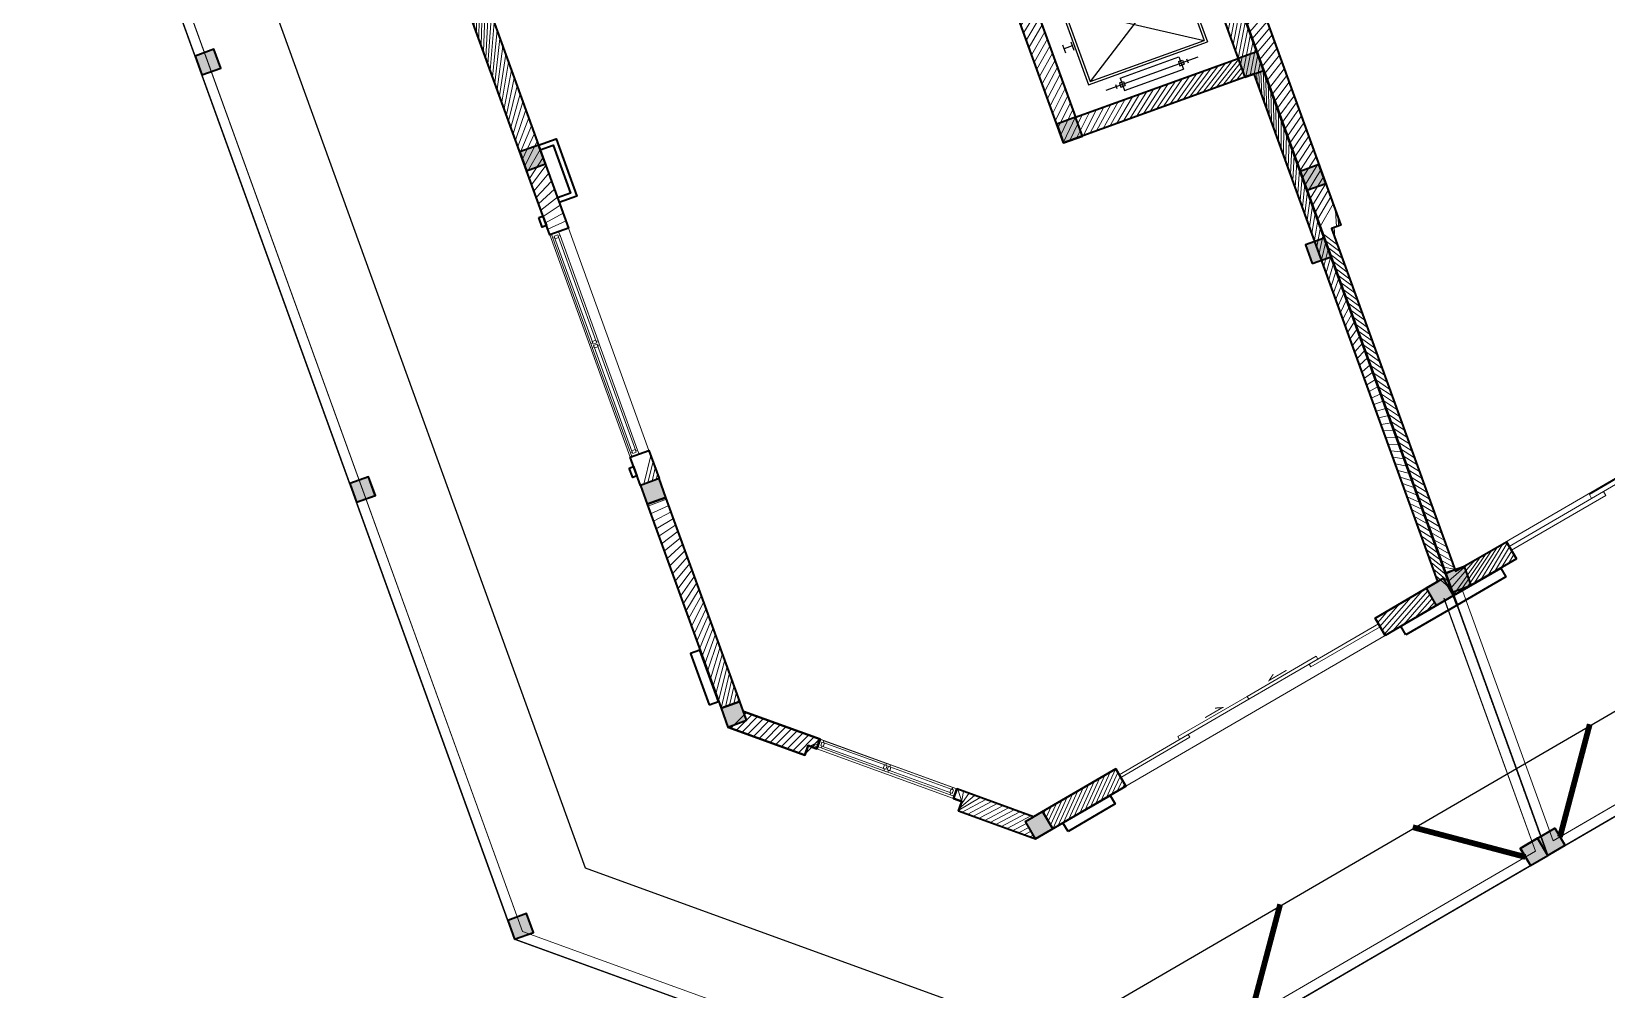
# Model space of a CAD drawing. Header units: millimetres. Extents: x 403824132 to 733479728, y 1974822364 to 2151530530.
# Drawn here: x 568526254 to 568543637, y 2063035136 to 2063045710 of the extents above; entities that cross this region are included whole.
import ezdxf

# ---------------------------------------------------------------- set-up
doc = ezdxf.new("R2010")
doc.units = ezdxf.units.MM
doc.linetypes.add('CENTER', pattern=[3, 1.5, -0.5, 0.5, -0.5])
for name, color, linetype, lineweight in [('A-COT VACH', 2, 'Continuous', 35), ('A-CUA', 25, 'Continuous', 5), ('A-HATCH', 251, 'Continuous', 5), ('A-NET THAY', 125, 'Continuous', 18), ('A-TUONG', 255, 'Continuous', 35), ('boDnv', 54, 'Continuous', 25), ('E-NoiThat', 32, 'Continuous', 9), ('i_Cua', 252, 'Continuous', 13)]:
    doc.layers.add(name, color=color, linetype=linetype, lineweight=lineweight)
for name, color, linetype in [('A-NOITHAT', 252, 'Continuous'), ('ChiaLo', 128, 'CENTER'), ('datOlienke', 42, 'Continuous'), ('LoLK', 6, 'Continuous'), ('QUYEN', 7, 'Continuous'), ('ViaHeS', 32, 'Continuous')]:
    doc.layers.add(name, color=color, linetype=linetype)
doc.styles.add('rms', font='romans.shx', dxfattribs={"width": 0.7, "bigfont": 'vns.shx'})
doc.linetypes.add('ADL', pattern='A,0.125,-0.15,["++",rms,S=0.5,R=0,X=0,Y=-0.2245],-1.35,1.125', length=2.75)
pattern_1 = [(45, (-145477.4602014114, 881909.9999995918), (-39.7747564417433, 39.7747564417433), [])]
pattern_2 = [(45.00006109128233, (-291.6388940378092, 680.5833542838227), (-0.03977479885131694, 0.03977471403212445), [])]

# ---------------------------------------------------------------- blocks, each defined once
blk = doc.blocks.new('cot 220')
at = {"layer": 'A-COT VACH'}
h = blk.add_hatch(color=256, dxfattribs=at)
h.dxf.hatch_style = 1
h.paths.add_polyline_path([(110.0000037951395, 109.9999999980937), (-109.9999962048605, 109.9999999980937), (-109.9999962048605, -110.0000000019063), (110.0000037951395, -110.0000000019063)])
blk.add_lwpolyline([(-109.9999962048605, -110.0000000019063), (110.0000037951395, -110.0000000019063), (110.0000037951395, 109.9999999980937), (-109.9999962048605, 109.9999999980937)], close=True, dxfattribs=at)
blk = doc.blocks.new('C I2')
at = {"layer": 'A-NET THAY'}
for points in [[(-7.82310962677002e-08, 3049.198830662936), (0, 2.671731635928154e-08), (8999.999999129213, 1636.61889273877), (8999.999999589287, 18331.58004481503), (-4.721805453300476e-07, 18331.5800443624), (-4.209578037261963e-07, 16331.5801617293)], [(109.9999999208376, 3049.198830662936), (109.9999999962747, 131.8070768321631), (8889.999999132007, 1728.419729941816), (8889.999999586493, 18221.5800448095), (109.9999995306134, 18221.58004436793), (109.9999995790422, 16331.5801617293)]]:
    blk.add_lwpolyline(points, dxfattribs=at)
at = {"layer": 'QUYEN'}
blk.add_lwpolyline([(196.7699302500114, 147.5858887410141, 62.49999999997621, 62.49999999997621, 0), (926.2581778727472, 1201.352950966393, 0, 0, -0.1927387260089142), (1426.601178484969, 371.2264505030471, 0, 0, -1.782881781543536)], format="xyseb", dxfattribs=at)
at = {"layer": 'A-COT VACH', "xscale": -1, "rotation": 10.30641947380582}
blk.add_blockref('cot 220', (88.54478413797915, 127.905519986467), dxfattribs=at)
blk = doc.blocks.new('CI1')
at = {"layer": 'A-NET THAY'}
for points in [[(4.246830940246582e-07, 16331.58016032528), (4.777684807777405e-07, 18331.580044267), (-10999.99999945611, 18331.58004410332), (-10999.99999942258, 2999.688019752037), (-6080.675006716512, -1105.749733135803), (-4.656612873077393e-09, 2.91038304567337e-08), (7.543712854385376e-08, 3049.198829258909)], [(-109.9999995743856, 16331.58016032528), (-109.9999995250255, 18221.58004426537), (-10889.99999945611, 18221.58004410495), (-10889.99999942258, 3051.161024233326), (-6049.712888669223, -988.3154219796997), (-110.0000000018626, 91.80083723028656), (-109.9999999236315, 3049.198829258909)]]:
    blk.add_lwpolyline(points, dxfattribs=at)
at = {"layer": 'QUYEN'}
for points in [[(-236.1306691262871, 68.864410970069, 62.49999999997622, 62.49999999997622, 0), (-1289.897731316276, 798.3526586442604, 0, 0, 0.1927387260089142), (-1465.961917356588, -154.7761508181575, 0, 0, 1.782881781543536)], [(-3679.658164171502, -557.3291620312375, 62.49999999997622, 62.49999999997622, 0), (-2950.169916568324, 496.4379002074129, 0, 0, -0.1927387260089142), (-2449.82691594027, -333.6886002467363, 0, 0, -1.782881781543536)]]:
    blk.add_lwpolyline(points, format="xyseb", dxfattribs=at)
at = {"layer": 'A-COT VACH'}
for p in [(-10890.00000325125, 13221.58004462678), (-10890.00000325125, 8221.580044626782), (-10890.00000321772, 3109.688019753958)]:
    blk.add_blockref('cot 220', p, dxfattribs=at)
at = {"layer": 'A-COT VACH', "rotation": 10.30641947469867}
blk.add_blockref('cot 220', (-127.9055230151862, 88.54477973014582), dxfattribs=at)
blk = doc.blocks.new('CUM CONG A10.9.9.1.8')
at = {"layer": 'A-NET THAY', "xscale": 0.001, "yscale": 0.001, "zscale": 0.001}
for name in ['CI1', 'C I2']:
    blk.add_blockref(name, (10.99999999953434, -18.3315800440032), dxfattribs=at)
blk = doc.blocks.new('MB CONG KHU A')
at = {"layer": 'LoLK', "rotation": 19.88421774950428}
blk.add_blockref('CUM CONG A10.9.9.1.8', (-49.40195877023507, 1.342730162665248), dxfattribs=at)
blk = doc.blocks.new('AP11B2')
at = {"layer": 'A-NOITHAT'}
for p, q in [((359.9999999990687, 1491.603832304019), (-360.0000000009313, 1491.603832304019)), ((-360.0000000009313, 1341.603832304019), (-360.0000000009313, 1491.603832304019)), ((359.9999999990687, 1341.603832304019), (359.9999999990687, 1491.603832304019)), ((-725.0000000009313, 166.1255714344661), (-725.0000000009313, 1291.603832304019)), ((724.9999999990687, 1291.603832304019), (-725.0000000009313, 1291.603832304019)), ((557.9627270745113, 1416.603832304019), (-568.2546845125034, 1416.603832304019)), ((-435.0000000009313, 1391.603832304027), (-435.0000000009313, 1441.603832304019)), ((-385.0000000009313, 1391.603832304027), (-385.0000000009313, 1441.603832304019)), ((-335.0000000009313, 1441.603832304019), (-385.0000000009313, 1441.603832304019)), ((-335.0000000009313, 1391.603832304027), (-385.0000000009313, 1391.603832304027)), ((359.9999999990687, 1341.603832304019), (-360.0000000009313, 1341.603832304019)), ((-335.0000000009313, 1391.603832304027), (-335.0000000009313, 1441.603832304019)), ((384.9999999990687, 1441.603832304019), (334.9999999990687, 1441.603832304019)), ((334.9999999990687, 1391.603832304027), (334.9999999990687, 1441.603832304019)), ((384.9999999990687, 1391.603832304027), (334.9999999990687, 1391.603832304027)), ((384.9999999990687, 1391.603832304027), (384.9999999990687, 1441.603832304019)), ((434.9999999990687, 1391.603832304027), (434.9999999990687, 1441.603832304019)), ((724.9999999990687, 166.1255714344588), (724.9999999990687, 1291.603832304019)), ((-695.0000000009313, 366.1255714344516), (-695.0000000009313, 1261.603832304019)), ((694.9999999990687, 1261.603832304019), (-695.0000000009313, 1261.603832304019)), ((694.9999999990687, 366.1255714344516), (-695.0000000009313, 1261.603832304019)), ((-695.0000000009313, 366.1255714344516), (694.9999999990687, 1261.603832304019)), ((694.9999999990687, 366.1255714344516), (694.9999999990687, 1261.603832304019)), ((-850.0000000009313, 757.1255714344661), (-850.0000000009313, 857.1255714344661)), ((-750.0000000009313, 807.1255714344588), (-850.0000000009313, 807.1255714344588)), ((-750.0000000009313, 757.1255714344661), (-750.0000000009313, 857.1255714344661)), ((749.9999999990687, 757.1255714344661), (749.9999999990687, 857.1255714344661)), ((749.9999999990687, 807.1255714344588), (849.9999999990687, 807.1255714344516)), ((849.9999999990687, 757.1255714344661), (849.9999999990687, 857.1255714344661)), ((-360.0000000009313, 366.1255714344516), (-695.0000000009313, 366.1255714344516)), ((-420.0000000009313, 246.1255714344588), (-420.0000000009313, 366.1255714344516)), ((-360.0000000009313, 246.1255714344588), (-360.0000000009313, 366.1255714344516)), ((694.9999999990687, 366.1255714344516), (359.9999999990687, 366.1255714344516)), ((359.9999999990687, 246.1255714344516), (359.9999999990687, 366.1255714344516)), ((419.9999999990687, 246.1255714344516), (419.9999999990687, 366.1255714344516)), ((-360.0000000009313, 246.1255714344588), (-420.0000000009313, 246.1255714344588)), ((417.3913043467328, 226.1255714344588), (-417.3913043485954, 226.1255714344661)), ((-417.3913043485954, 186.1255714344588), (-417.3913043485954, 226.1255714344661)), ((417.3913043467328, 186.1255714344516), (-417.3913043485954, 186.1255714344588)), ((-9.313225746154785e-10, 186.1255714344516), (-9.313225746154785e-10, 226.1255714344661)), ((419.9999999990687, 246.1255714344516), (359.9999999990687, 246.1255714344516)), ((417.3913043467328, 186.1255714344516), (417.3913043467328, 226.1255714344588)), ((724.9999999990687, 166.1255714344588), (-725.0000000009313, 166.1255714344661)), ((417.3913043467328, 79.48334088382398), (-417.3913043485954, 79.48334088382398)), ((-417.3913043485954, 39.48334088382398), (-417.3913043485954, 79.48334088382398)), ((417.3913043467328, 39.48334088382398), (-417.3913043485954, 39.48334088382398)), ((-407.3913043476641, -66.86999999999534), (-407.3913043476641, 25)), ((-367.3913043485954, 25), (-407.3913043476641, 25)), ((-357.3913043485954, -15), (-357.3913043485954, 15)), ((-9.313225746154785e-10, 39.48334088382398), (-9.313225746154785e-10, 79.48334088382398)), ((357.3913043467328, -15), (357.3913043467328, 15)), ((407.3913043458015, 25), (367.3913043467328, 25)), ((407.3913043458015, -66.86999999999534), (407.3913043458015, 25)), ((417.3913043467328, 39.48334088382398), (417.3913043467328, 79.48334088382398)), ((-387.3913043485954, -76.86999999999534), (-397.3913043485954, -76.86999999999534)), ((-377.3913043476641, -66.86999999999534), (-377.3913043476641, -24.99999999999272)), ((-367.3913043485954, -24.99999999999272), (-377.3913043476641, -24.99999999999272)), ((377.3913043458015, -24.99999999999272), (367.3913043467328, -24.99999999999272)), ((377.3913043458015, -66.86999999999534), (377.3913043458015, -24.99999999999272)), ((397.3913043467328, -76.86999999999534), (387.3913043467328, -76.86999999999534))]:
    blk.add_line(p, q, dxfattribs=at)
for centre, start, end in [((-367.3913043485954, 15), 0, 90), ((367.3913043467328, 15), 90, 180), ((-397.3913043485954, -66.86999999999534), 180, 270), ((-387.3913043485954, -66.86999999999534), 270, 0), ((-367.3913043485954, -15), 270, 0), ((367.3913043467328, -15), 180, 270), ((387.3913043467328, -66.86999999999534), 180, 270), ((397.3913043467328, -66.86999999999534), 270, 0)]:
    blk.add_arc(centre, 10, start, end, dxfattribs=at)
for p in [(-900.0000000009313, 0), (899.9999999990687, 0)]:
    blk.add_point(p, dxfattribs=at)
blk = doc.blocks.new('thang may')
at = {"layer": 'A-HATCH'}
h = blk.add_hatch(dxfattribs=at)
h.set_pattern_fill('ANSI31', color=256, scale=450)
h.set_pattern_definition(pattern_1)
h.paths.add_polyline_path([(0, 0), (-2119.999999761581, 0), (-2119.999999761581, 1940), (-1349.999999849126, 1940), (-1349.999999849126, 1720), (-1899.999999761581, 1720), (-1899.999999761581, 220), (7.450580596923828e-09, 220)])
h = blk.add_hatch(dxfattribs=at)
h.set_pattern_fill('ANSI31', color=256, scale=450)
h.set_pattern_definition(pattern_1)
edge = h.paths.add_edge_path()
edge.add_line((-3.588094841688871e-06, 1720), (-3.588094841688871e-06, 1940))
edge.add_line((-3.588094841688871e-06, 1940), (-549.9999998491257, 1940))
edge.add_line((-549.9999998491257, 1940), (-549.9999998491257, 1720))
edge.add_line((-549.9999998491257, 1720), (6.239861249923706e-08, 1720))
at = {"layer": 'A-NET THAY'}
blk.add_line((-1349.999999849126, 1720), (-549.9999998491257, 1720), dxfattribs=at)
at = {"layer": 'A-TUONG'}
blk.add_lwpolyline([(0, 0), (-2119.999999761581, 0), (-2119.999999761581, 1940), (-1349.999999849126, 1940), (-1349.999999849126, 1720), (-1899.999999761581, 1720), (-1899.999999761581, 220), (7.450580596923828e-09, 220)], close=True, dxfattribs=at)
blk.add_lwpolyline([(-3.588094841688871e-06, 1720), (-3.588094841688871e-06, 1940), (-549.9999998491257, 1940), (-549.9999998491257, 1720), (6.239861249923706e-08, 1720)], dxfattribs=at)
at = {"layer": 'E-NoiThat', "xscale": 0.9583333333333351, "yscale": 0.9583333333333351, "zscale": 0.9583333333333351, "rotation": 180}
blk.add_blockref('AP11B2', (-949.9999998491257, 1743.958333333372), dxfattribs=at)
blk = doc.blocks.new('*U147')
at = {"layer": 'A-CUA', "color": 32}
for points in [[(60, -40.0000000000291), (45.00000000005821, -40), (45.00000000005821, -18.40746915910089), (0, -18.40746915910089), (0, -40), (0, -40), (0, -81.59253080412093), (0, -81.59253080412093), (0, -103.1850616265758), (45.00000000005821, -103.1850616265758), (45.00000000005821, -81.59253080412093), (60, -81.59253080412093)], [(30, -81.59253080415003), (59.99999999994179, -81.59253080415003), (60, -40.0000000000291), (29.99999999994179, -40.0000000000291)], [(1292.500000000028, -81.59253080415003), (1262.500000000087, -81.59253080415003), (1262.500000000028, -40.0000000000291), (1292.500000000087, -40.0000000000291)], [(1322.499999999999, -81.59253080415003), (1307.49999999997, -81.59253080415003), (1307.499999999912, -40.0000000000291), (1322.500000000028, -40.0000000000291), (1322.500000000028, -18.40746915910089), (1277.49999999997, -18.40746915910089), (1277.499999999941, -40.0000000000291), (1292.500000000087, -40.0000000000291), (1292.500000000028, -81.59253080415003), (1277.49999999997, -81.59253080415003), (1277.49999999997, -103.1850616265758), (1322.500000000028, -103.1850616265758)], [(1307.49999999997, -81.59253080415003), (1337.499999999912, -81.59253080415003), (1337.49999999997, -40.0000000000291), (1307.499999999912, -40.0000000000291)], [(2539.999999999998, -40.0000000000291), (2554.99999999994, -40), (2554.99999999994, -18.40746915910089), (2599.999999999998, -18.40746915910089), (2599.999999999998, -40), (2599.999999999998, -40), (2599.999999999998, -81.59253080412093), (2599.999999999998, -81.59253080412093), (2599.999999999998, -103.1850616265758), (2554.99999999994, -103.1850616265758), (2554.99999999994, -81.59253080412093), (2539.999999999998, -81.59253080412093)], [(2569.999999999998, -81.59253080415003), (2540.000000000056, -81.59253080415003), (2539.999999999998, -40.0000000000291), (2570.000000000056, -40.0000000000291)]]:
    blk.add_lwpolyline(points, close=True, dxfattribs=at)
at = {"layer": 'A-CUA', "color": 37, "lineweight": -2}
for points in [[(45.00000000005821, -18.40746915910089), (1277.49999999997, -18.40746915910089), (1277.49999999997, -40), (45.00000000005821, -40)], [(45.00000000005821, -81.59253080412093), (1277.49999999997, -81.59253080412093), (1277.49999999997, -103.1850616265758), (45.00000000005821, -103.1850616265758)], [(2554.99999999994, -18.40746915910089), (1322.500000000028, -18.40746915910089), (1322.500000000028, -40), (2554.99999999994, -40)], [(2554.99999999994, -81.59253080412093), (1322.500000000028, -81.59253080412093), (1322.500000000028, -103.1850616265758), (2554.99999999994, -103.1850616265758)]]:
    blk.add_lwpolyline(points, close=True, dxfattribs=at)
blk = doc.blocks.new('cua 4500')
at = {"layer": 'A-CUA', "const_width": 15}
for points in [[(1543.302642143331, 141.057955624332), (1843.302642143331, 141.057955624332), (1743.302642143331, 191.057955624332)], [(2956.697357856669, 141.057955624332), (2656.697357856669, 141.057955624332), (2756.697357856669, 191.057955624332)]]:
    blk.add_lwpolyline(points, dxfattribs=at)
at = {"layer": 'A-CUA'}
for points in [[(0, 0), (1200, 0), (1200, 50), (0, 50)], [(1050, 49.9999999999709), (2250, 49.9999999999709), (2250, 99.9999999999709), (1050, 99.9999999999709)], [(3450, 49.9999999999709), (2250, 49.9999999999709), (2250, 99.9999999999709), (3450, 99.9999999999709)], [(4500, 0), (3300, 0), (3300, 50), (4500, 50)]]:
    blk.add_lwpolyline(points, close=True, dxfattribs=at)
blk = doc.blocks.new('*U122')
at = {"layer": 'A-CUA', "color": 32}
for points in [[(60, -40.0000000000291), (45.00000000005821, -40), (45.00000000005821, -18.40746915910089), (0, -18.40746915910089), (0, -40), (0, -40), (0, -81.59253080412093), (0, -81.59253080412093), (0, -103.1850616265758), (45.00000000005821, -103.1850616265758), (45.00000000005821, -81.59253080412093), (60, -81.59253080412093)], [(30, -81.59253080415003), (59.99999999994179, -81.59253080415003), (60, -40.0000000000291), (29.99999999994179, -40.0000000000291)], [(792.5000000302061, -81.59253080415003), (762.5000000302643, -81.59253080415003), (762.5000000302061, -40.0000000000291), (792.5000000302643, -40.0000000000291)], [(822.5000000301766, -81.59253080415003), (807.5000000301475, -81.59253080415003), (807.5000000300893, -40.0000000000291), (822.5000000302057, -40.0000000000291), (822.5000000302057, -18.40746915910089), (777.5000000301479, -18.40746915910089), (777.5000000301188, -40.0000000000291), (792.5000000302643, -40.0000000000291), (792.5000000302061, -81.59253080415003), (777.5000000301479, -81.59253080415003), (777.5000000301479, -103.1850616265758), (822.5000000302057, -103.1850616265758)], [(807.5000000301475, -81.59253080415003), (837.5000000300893, -81.59253080415003), (837.5000000301475, -40.0000000000291), (807.5000000300893, -40.0000000000291)], [(1540.000000060354, -40.0000000000291), (1555.000000060295, -40), (1555.000000060295, -18.40746915910089), (1600.000000060354, -18.40746915910089), (1600.000000060354, -40), (1600.000000060354, -40), (1600.000000060354, -81.59253080412093), (1600.000000060354, -81.59253080412093), (1600.000000060354, -103.1850616265758), (1555.000000060295, -103.1850616265758), (1555.000000060295, -81.59253080412093), (1540.000000060354, -81.59253080412093)], [(1570.000000060354, -81.59253080415003), (1540.000000060412, -81.59253080415003), (1540.000000060354, -40.0000000000291), (1570.000000060412, -40.0000000000291)]]:
    blk.add_lwpolyline(points, close=True, dxfattribs=at)
at = {"layer": 'A-CUA', "color": 37, "lineweight": -2}
for points in [[(45.00000000005821, -18.40746915910089), (777.5000000301479, -18.40746915910089), (777.5000000301479, -40), (45.00000000005821, -40)], [(45.00000000005821, -81.59253080412093), (777.5000000301479, -81.59253080412093), (777.5000000301479, -103.1850616265758), (45.00000000005821, -103.1850616265758)], [(1555.000000060295, -18.40746915910089), (822.5000000302057, -18.40746915910089), (822.5000000302057, -40), (1555.000000060295, -40)], [(1555.000000060295, -81.59253080412093), (822.5000000302057, -81.59253080412093), (822.5000000302057, -103.1850616265758), (1555.000000060295, -103.1850616265758)]]:
    blk.add_lwpolyline(points, close=True, dxfattribs=at)
blk = doc.blocks.new('cum t1 dh i')
at = {"layer": 'A-HATCH'}
h = blk.add_hatch(dxfattribs=at)
h.set_pattern_fill('ANSI31', color=256, scale=0.45, angle=6.109128232594106e-05)
h.set_pattern_definition([(45.00006109128233, (-9276.452183693647, -2120.597195835202), (-0.03977479885131694, 0.03977471403212445), [])])
h.paths.add_polyline_path([(11.7871059528552, -15.14602002792526), (11.00001416681334, -15.28915093303658), (11.00000000488944, -2.00676971510984), (11.60000000451691, -2.006769075291231), (11.6000002392102, -2.226769075496122), (11.11000023945235, -2.226769597968087), (11.11000275588594, -4.586769480956718), (11.2200027552899, -4.586769363726489), (11.22000963287428, -11.03676936391275), (11.11000963300467, -11.03676948114298), (11.11001390730962, -15.04553978191689), (11.74774498329498, -14.92956976999994)])
h = blk.add_hatch(dxfattribs=at)
h.set_pattern_fill('ANSI31', color=256, scale=0.45, angle=6.109128232594106e-05)
h.set_pattern_definition(pattern_2)
h.paths.add_polyline_path([(10.7800002344884, -2.226769833941944), (10.78000172716565, -3.626769949798472), (10.67000172729604, -3.626770067028701), (10.67000184464268, -3.736770067131147), (10.7800018445123, -3.736769949900918), (10.7800076128915, -9.146769833634607), (11.00000761356205, -9.146769598824903), (11.00000023469329, -2.22676959936507)])
h = blk.add_hatch(dxfattribs=at)
h.set_pattern_fill('ANSI31', color=256, scale=0.45, angle=6.109128232594106e-05)
h.set_pattern_definition(pattern_2)
h.paths.add_polyline_path([(3.000002976739779, -4.806778245023452), (3.220002976711839, -4.806778010446578), (3.220006569987163, -8.176777894375846), (3.000006570015103, -8.17677812895272)])
h = blk.add_hatch(dxfattribs=at)
h.set_pattern_fill('ANSI31', color=256, scale=0.45, angle=6.109128232594106e-05)
h.set_pattern_definition(pattern_2)
h.paths.add_polyline_path([(10.89000761276111, -9.146769716055132), (11.00000761356205, -9.146769598824903), (11.00001416285522, -15.28915081662126), (10.96065319306217, -15.07270067208447), (10.89001394575462, -15.0855462528998)])
h = blk.add_hatch(dxfattribs=at)
h.set_pattern_fill('ANSI31', color=256, scale=0.45, angle=6.109128232594106e-05)
h.set_pattern_definition(pattern_2)
h.paths.add_polyline_path([(3.000009342329577, -10.77677812904585), (3.220009342068806, -10.77677789446898), (3.220009693643078, -11.10677789431065), (3.000009693903849, -11.10677812888753)])
h = blk.add_hatch(dxfattribs=at)
h.set_pattern_fill('ANSI31', color=256, scale=0.45, angle=6.109128232594106e-05)
h.set_pattern_definition(pattern_2)
h.paths.add_polyline_path([(3.000012473901734, -13.71486105688382), (3.220012474805117, -13.71486082230695), (3.220009928569198, -11.32677789428271), (3.000009927665815, -11.32677812885959)])
h = blk.add_hatch(dxfattribs=at)
h.set_pattern_fill('ANSI31', color=256, scale=0.45, angle=6.109128232594106e-05)
h.set_pattern_definition(pattern_2)
h.paths.add_polyline_path([(3.22001259890385, -13.83191481302492), (3.908640094799921, -14.40660975396167), (3.8381591248326, -14.4910634882981), (3.761108507402241, -14.42676079866942), (3.690627536736429, -14.51121453335509), (3.000012719305232, -13.93486106570344), (3.220012708567083, -13.93486082204618)])
h = blk.add_hatch(dxfattribs=at)
h.set_pattern_fill('ANSI31', color=256, scale=0.45, angle=6.109128232594106e-05)
h.set_pattern_definition(pattern_2)
h.paths.add_polyline_path([(10.14300431357697, -15.4449960392667), (10.10364336357452, -15.22854589147028), (10.74420293513685, -15.11206164152827), (10.78356390492991, -15.32851189957)])
h = blk.add_hatch(dxfattribs=at)
h.set_pattern_fill('ANSI31', color=256, scale=0.45, angle=6.109128232594106e-05)
h.set_pattern_definition(pattern_2)
h.paths.add_polyline_path([(5.763761449372396, -16.24135104147717), (5.72440049983561, -16.02490089426283), (5.825685547431931, -16.00648244691547), (5.137058028252795, -15.43178748525679), (5.066577059216797, -15.51624121889472), (5.143353179795668, -15.58031482703518), (5.072872272925451, -15.66476848558523)])
h = blk.add_hatch(dxfattribs=at)
h.set_pattern_fill('ANSI31', color=256, scale=0.45, angle=6.109128232594106e-05)
h.set_pattern_definition(pattern_2)
h.paths.add_polyline_path([(5.980211799498647, -16.20199005515315), (5.940850849961862, -15.98553990782239), (6.856889497954398, -15.81896043661982), (6.89625046774745, -16.03541069477797)])
blk.add_line((11.60016532521695, -14.95640690077562), (16.64420537371188, -14.03916009457316), dxfattribs=at)
at = {"layer": 'A-NET THAY'}
for p, q in [((5.066577058983967, -15.51624121866189), (3.8381591248326, -14.4910634882981)), ((3.908640092704445, -14.40660975628998), (5.137058028252795, -15.43178748525679)), ((6.89625046774745, -16.03541069477797), (10.1430043336004, -15.44499614939559))]:
    blk.add_line(p, q, dxfattribs=at)
blk.add_lwpolyline([(3.000009342329577, -10.77677812904585), (3.220009342301637, -10.77677789446898), (3.220006569987163, -8.176777894375846), (3.000006570015103, -8.17677812895272)], close=True, dxfattribs=at)
at = {"layer": 'A-TUONG'}
for p, q in [((11, -2.000000116066076), (11.00000000046566, -15.28238133050036)), ((3.220006569987163, -8.176777894375846), (3.000006570015103, -8.17677812895272)), ((8.770007613115013, -9.146771976724267), (8.660007613012567, -9.146772094070911)), ((10.89000761322677, -9.146769716287963), (10.7800076128915, -9.146769833634607)), ((10.89001394575462, -15.0855462528998), (10.89000761322677, -9.146769716287963)), ((3.000009342329577, -10.77677812904585), (3.220009342301637, -10.77677789446898)), ((3.908640094101429, -14.40660975466017), (3.22001259890385, -13.83191481302492)), ((3.000012708595023, -13.93486105662305), (3.690627538831905, -14.51121453102678)), ((3.8381591248326, -14.4910634882981), (3.908640092704445, -14.40660975628998)), ((11.78710597380996, -15.14602014154661), (11.74774500424974, -14.9295698836213)), ((10.10364336357452, -15.22854589147028), (10.89001394575462, -15.0855462528998)), ((10.1430043336004, -15.44499614916276), (10.10364336357452, -15.22854589147028)), ((10.10364336357452, -15.22854589147028), (10.1430043336004, -15.44499614939559)), ((11.59033301239833, -15.18180284125265), (11.61001349706203, -15.29002796986606)), ((11.00001416285522, -15.28915092977695), (10.1430043336004, -15.44499614916276)), ((11.0000141276978, -15.28915082407184), (11.00001424690709, -15.40095489728265)), ((5.066577058983967, -15.51624121866189), (5.137058028252795, -15.43178748525679)), ((5.825685547431931, -16.00648244691547), (5.137058028252795, -15.43178748525679)), ((5.072872211225331, -15.66476855939254), (5.763761561829597, -16.24135113507509)), ((6.856889497954398, -15.81896043661982), (5.825685547431931, -16.00648244691547)), ((6.896250467514619, -16.0354106943123), (6.856889497954398, -15.81896043661982)), ((6.856889497954398, -15.81896043661982), (6.89625046774745, -16.03541069477797)), ((5.763761561829597, -16.24135113507509), (6.896250467514619, -16.0354106943123)), ((6.699477486079559, -16.07119328365661), (6.71915799099952, -16.17941852309741))]:
    blk.add_line(p, q, dxfattribs=at)
for points in [[(11.7871059528552, -15.14602002792526), (11.00001416681334, -15.28915093303658), (11.00000000488944, -2.00676971510984), (11.60000000451691, -2.006769075291231), (11.6000002392102, -2.226769075496122), (11.11000023945235, -2.226769597968087), (11.11000275588594, -4.586769480956718), (11.2200027552899, -4.586769363726489), (11.22000963287428, -11.03676936391275), (11.11000963300467, -11.03676948114298), (11.11001390730962, -15.04553978191689), (11.74774498329498, -14.92956976999994)], [(3.000002976739779, -4.806778245023452), (3.220002976711839, -4.806778010446578), (3.220006569987163, -8.176777894375846), (3.000006570015103, -8.17677812895272)], [(2.950006345286965, -7.956778182066046), (3.000006345100701, -7.956778128747828), (3.000006462447345, -8.066778128850274), (2.950006346451119, -8.066778182168491)], [(10.89000761276111, -9.146769716055132), (11.00000761356205, -9.146769598824903), (11.00001416285522, -15.28915081662126), (10.96065319306217, -15.07270067208447), (10.89001394575462, -15.0855462528998)], [(2.950009454507381, -10.88677818223368), (3.000009454553947, -10.88677812891547), (3.000009571900591, -10.99677812878508), (2.950009455904365, -10.9967781821033)], [(3.000009342329577, -10.77677812904585), (3.220009342068806, -10.77677789446898), (3.220009693643078, -11.10677789431065), (3.000009693903849, -11.10677812888753)], [(3.22000969434157, -11.10677789431065), (3.22000969434157, -11.10677789431065)], [(3.000012473901734, -13.71486105688382), (3.220012474805117, -13.71486082230695), (3.220009928569198, -11.32677789428271), (3.000009927665815, -11.32677812885959)], [(2.890012388816103, -13.63486117415596), (3.000012388685718, -13.63486105680931), (3.000011748867109, -13.03486106556375), (2.890011748997495, -13.03486118291039)], [(3.22001259890385, -13.83191481302492), (3.908640094799921, -14.40660975396167), (3.8381591248326, -14.4910634882981), (3.761108507402241, -14.42676079866942), (3.690627536736429, -14.51121453335509), (3.000012719305232, -13.93486106570344), (3.220012708567083, -13.93486082204618)], [(3.220012473408133, -13.71486082137562), (3.220012473408133, -13.71486082137562)], [(10.14300431357697, -15.4449960392667), (10.10364336357452, -15.22854589147028), (10.74420293513685, -15.11206164152827), (10.78356390492991, -15.32851189957)], [(11.00001424690709, -15.40095489728265), (11.0000141276978, -15.28915082407184), (11.59033301239833, -15.18180284125265), (11.61001349706203, -15.29002796986606)], [(10.35945777967572, -15.51743857841939), (10.33977729501203, -15.40921344945673), (11.00001416285522, -15.28915092977695), (11.00001428206451, -15.4009548870381)], [(5.763761449372396, -16.24135104147717), (5.72440049983561, -16.02490089426283), (5.825685547431931, -16.00648244691547), (5.137058028252795, -15.43178748525679), (5.066577059216797, -15.51624121889472), (5.143353179795668, -15.58031482703518), (5.072872272925451, -15.66476848558523)], [(5.980211799498647, -16.20199005515315), (5.940850849961862, -15.98553990782239), (6.856889497954398, -15.81896043661982), (6.89625046774745, -16.03541069477797)], [(6.128839106298983, -16.28676662233192), (6.109158621402457, -16.17854149325285), (6.699477506102994, -16.07119339401834), (6.71915799099952, -16.17941852309741)]]:
    blk.add_lwpolyline(points, close=True, dxfattribs=at)
for points in [[(10.7800002344884, -2.226769833941944), (10.78000172716565, -3.626769949798472), (10.67000172729604, -3.626770067028701), (10.67000184464268, -3.736770067131147), (10.7800018445123, -3.736769949900918), (10.7800076128915, -9.146769833634607), (11.00000761356205, -9.146769598824903), (11.00000023469329, -2.22676959936507), (10.7800002344884, -2.226769833941944)], [(3.220005535054952, -7.206777894170955), (3.425005535362288, -7.206777675426565), (3.425006250152364, -7.876777676050551), (3.220006250077859, -7.87677789432928)], [(3.220005593961105, -7.261777894338593), (3.370005593867972, -7.261777734267525), (3.370006191544235, -7.821777734789066), (3.220006191637367, -7.821777894394472)], [(3.690627536736429, -14.51121453335509), (3.761108506005257, -14.4267608000664), (3.837884626816958, -14.49083440785762)], [(5.07287221075967, -15.66476856032386), (5.143353179795668, -15.58031482703518), (5.066577059216797, -15.51624121889472)]]:
    blk.add_lwpolyline(points, dxfattribs=at)
at = {"layer": 'A-COT VACH', "yscale": 0.001, "zscale": 0.001}
for p, xscale, rotation in [((3.110005649039522, -7.316778011620045), 0.001, 6.109128234503596e-05), ((8.770007491810247, -9.036771976621822), 0.001, 6.109128234503596e-05), ((10.89000749168918, -9.036769716185518), 0.001, 6.109128234503596e-05), ((11.11000898503698, -10.43676948104985), 0.001, 6.109128234503596e-05), ((3.110009807394817, -11.21677801175974), 0.001, 6.109128234503596e-05), ((10.89000981627032, -11.21676971635316), 0.001, 6.109128234503596e-05), ((3.110012587625533, -13.82486093952321), 0.001, 6.109128234503596e-05), ((10.87210854515433, -15.20060628640931), 0.001, 10.30648059866901), ((11.11001400626265, -15.13914457545616), 0.001, 6.109128234503596e-05), ((5.852306202286854, -16.11344552238006), -0.001, 190.306480570617)]:
    blk.add_blockref('cot 220', p, dxfattribs=dict(at, xscale=xscale, rotation=rotation))
at = {"layer": 'A-CUA', "xscale": 0.001, "yscale": 0.001, "zscale": 0.001}
for name, p, rotation in [('*U147', (3.000009342329577, -10.77677812904585), 90.00006109128235), ('*U122', (5.070943636354059, -15.51100897300057), 140.1532708271345)]:
    blk.add_blockref(name, p, dxfattribs=dict(at, rotation=rotation))
at = {"layer": 'A-NET THAY', "xscale": 0.001, "yscale": 0.001, "zscale": 0.001}
for name, p in [('CI1', (10.99999999976717, -18.33158004481811)), ('C I2', (11.00000000069849, -18.33158004644793))]:
    blk.add_blockref(name, p, dxfattribs=at)
at = {"layer": 'A-TUONG', "xscale": 0.001, "yscale": 0.001, "zscale": 0.001, "rotation": 6.109128234503596e-05}
blk.add_blockref('thang may', (10.7800076128915, -9.146769833634607), dxfattribs=at)
at = {"layer": 'i_Cua'}
for p, xscale, yscale, zscale, rotation in [((11.76742546842434, -15.03779489884619), 0.001, 0.001, 0.001, 10.30648056515166), ((6.876569982850924, -15.92718556569889), 0.0007333333333322281, 0.0007333333333322281, 0.0007333333333322281, 10.30648056959108)]:
    blk.add_blockref('cua 4500', p, dxfattribs=dict(at, xscale=xscale, yscale=yscale, zscale=zscale, rotation=rotation))
blk = doc.blocks.new('NEN I02')
at = {"layer": 'datOlienke'}
blk.add_lwpolyline([(4.10543775325641, 4.919324992923066), (-6.984919309616089e-10, 0), (-122.6637840473559, 4.656612873077393e-10), (-127.9836059629451, 4.989760910626501), (-129.907787705306, 35.01023909030482), (-125.2276096204296, 40.00000000046566), (-7.2738617437426, 40.00000000046566), (-1.37929949676618, 35.08067500730976)], close=True, dxfattribs=at)
at = {"layer": 'LoLK'}
for points in [[(-15.33189202426001, 20), (-15.33189202379435, 11), (2.999688020441681, 11), (1.363069128245115, 20)], [(-15.33189202426001, 11), (-15.33189202426001, 4.656612873077393e-10), (0, 0), (4.10543775325641, 4.919324992923066), (2.999688020208851, 11)]]:
    blk.add_lwpolyline(points, close=True, dxfattribs=at)

msp = doc.modelspace()

# ---------------------------------------------------------------- linework, layer by layer
at = {"layer": 'boDnv', "color": 10, "linetype": 'ADL', "ltscale": 0.25, "elevation": 0.2756072640632745}
msp.add_lwpolyline([(568537529.8567454, 2063034599.075875), (568532369.8595116, 2063036473.338747), (568490804.0180552, 2063151396.222727), (568493382.8134313, 2063157389.293407), (568520289.3582267, 2063169117.45652), (568525796.2319331, 2063166747.86984), (568565777.9143255, 2063056204.931555), (568563396.2674775, 2063049648.065207)], close=True, dxfattribs=at)
at = {"layer": 'ChiaLo', "ltscale": 5, "elevation": 0.2756072640632745}
msp.add_lwpolyline([(568542988.585363, 2063036614.134958), (568536732.707491, 2063053910.633758)], dxfattribs=at)
at = {"layer": 'datOlienke', "elevation": 0.2756072640632745}
msp.add_lwpolyline([(568537628.6026206, 2063033495.715323), (568531586.01296, 2063035690.561742), (568489725.483182, 2063151428.21166), (568492618.0454851, 2063158150.470622), (568520286.7853106, 2063170210.863225), (568526591.9709976, 2063167497.765955), (568566845.1428186, 2063056204.20295), (568564215.1765419, 2063048963.693136)], close=True, dxfattribs=at)
at = {"layer": 'LoLK', "elevation": 0.2756072640632745}
for points in [[(568545224.5280991, 2063056981.994804), (568536732.7074909, 2063053910.633758), (568542988.585363, 2063036614.134958), (568550921.8895811, 2063041229.70423)], [(568536732.7074909, 2063053910.633759), (568526353.8156365, 2063050156.748036), (568531586.0129601, 2063035690.561741), (568537628.6026206, 2063033495.715323), (568542988.5853629, 2063036614.134958)]]:
    msp.add_lwpolyline(points, close=True, dxfattribs=at)
at = {"layer": 'ViaHeS', "elevation": 0.2756072640632745}
msp.add_lwpolyline([(568537628.6026206, 2063033495.715323), (568531586.01296, 2063035690.561742), (568489725.483182, 2063151428.21166), (568492618.0454851, 2063158150.470622), (568520286.7853106, 2063170210.863225), (568526591.9709976, 2063167497.765955), (568566845.1428186, 2063056204.20295), (568564215.1765419, 2063048963.693136)], close=True, dxfattribs=at)

# ---------------------------------------------------------------- next in the draw order: block references
at = {"layer": 'LoLK', "xscale": 1003.354102868896, "yscale": 1003.354102868896, "zscale": 1003.354102868896, "rotation": 19.88421776432239}
msp.add_blockref('cum t1 dh i', (568526352.9900202, 2063050156.449611, 0.2756072640632745), dxfattribs=at)

# ---------------------------------------------------------------- next in the draw order: block references
at = {"layer": 'LoLK', "xscale": 1003.354102868895, "yscale": 1003.354102868895, "zscale": 1003.354102868895}
msp.add_blockref('MB CONG KHU A', (568575921.4775257, 2063048809.515541, 0.2756072640632745), dxfattribs=at)
at = {"layer": 'LoLK', "xscale": 1003.354102868896, "yscale": 1003.354102868896, "zscale": 1003.354102868896, "rotation": 289.8842788556047}
msp.add_blockref('NEN I02', (568531586.0128727, 2063035690.561897, 0.2756072640632745), dxfattribs=at)

doc.saveas('drawing.dxf')
